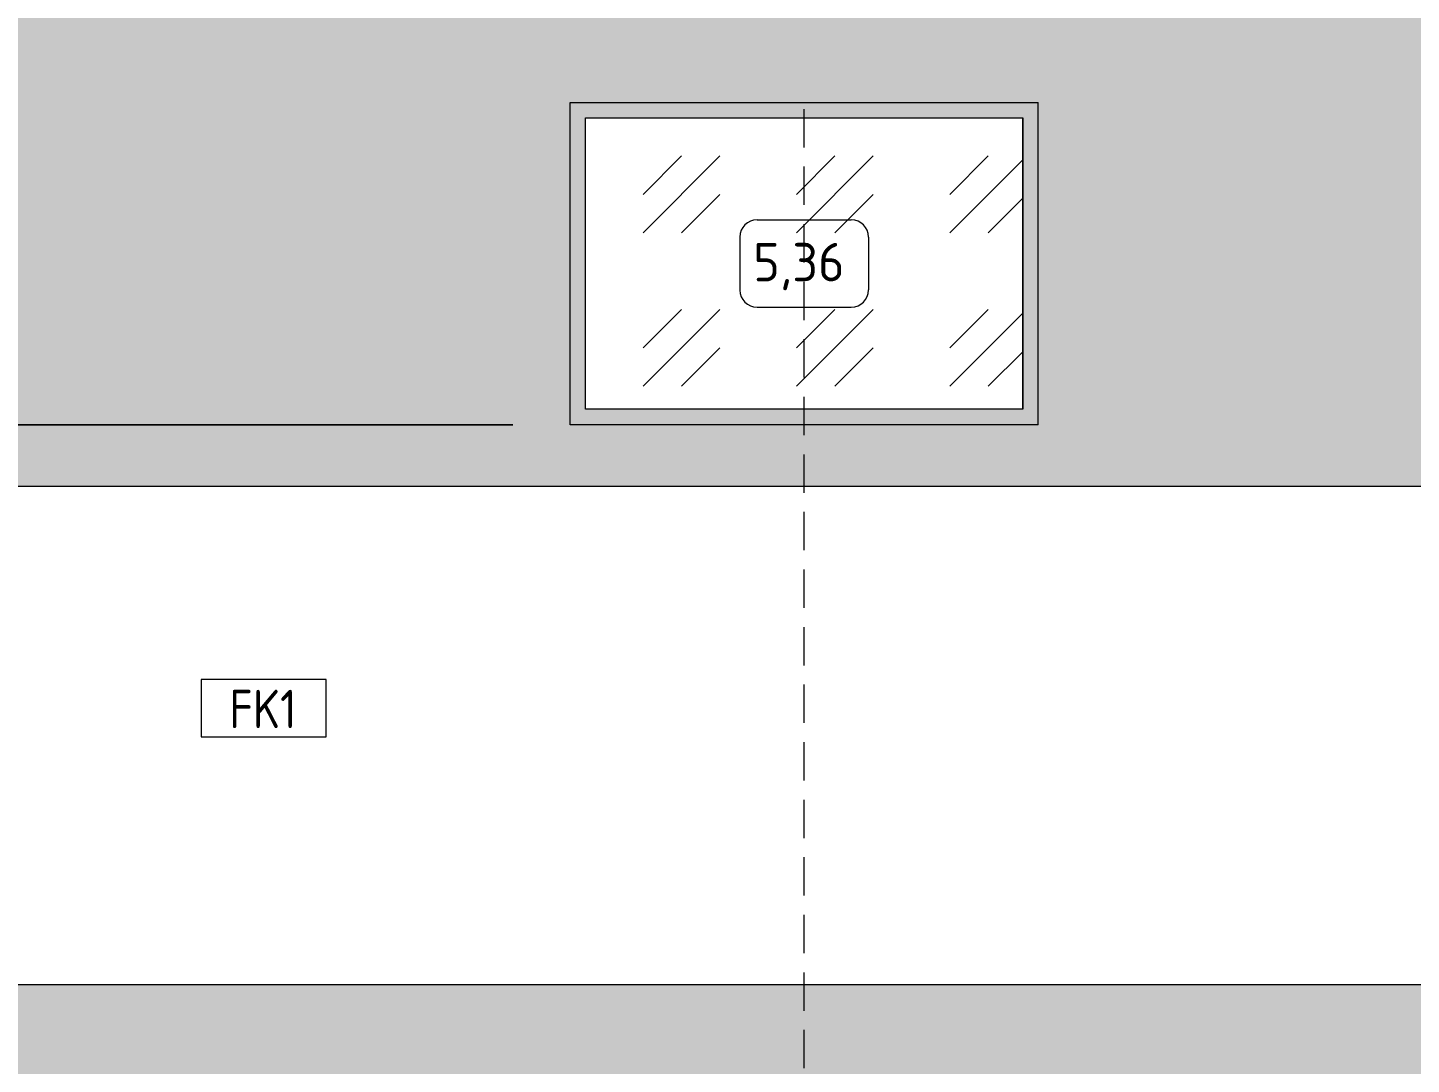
# Model space of a CAD drawing. Header units: millimetres. Extents: x 39486 to 115248, y -1987 to 27400.
# Drawn here: x 102562 to 104366, y 7566 to 8917 of the extents above; entities that cross this region are included whole.
import ezdxf

# ---------------------------------------------------------------- set-up
doc = ezdxf.new("R2010")
doc.units = ezdxf.units.MM
doc.linetypes.add('ADSK_Штрих_ш2 п1', pattern=[75, 50, -25])
for name, color, linetype, lineweight in [('A-ANNO-DIMS', 7, 'Continuous', 9), ('A-ANNO-DIMS-25', 7, 'Continuous', 9), ('A-FLOR', 7, 'Continuous', 9), ('A-WALL-IDEN', 7, 'Continuous', 9), ('A-WALL-PATT', 7, 'Continuous', 9), ('I-FURN', 7, 'Continuous', 9), ('I-FURN-IDEN', 7, 'Continuous', 9)]:
    doc.layers.add(name, color=color, linetype=linetype, lineweight=lineweight)
doc.layers.add('A-DETL-1', color=9, linetype='ADSK_Штрих_ш2 п1', lineweight=9, true_color=0x808080)
doc.layers.add('I-FURN-3', color=7, linetype='Continuous', lineweight=9, true_color=0xc0c0c0)
doc.layers.add('I-FURN-110', color=7, linetype='Continuous', lineweight=9, true_color=0x303030, transparency=0.7)
doc.styles.add('GOST Common_1', font='GOST_Common.ttf', dxfattribs={"width": 0.9, "height": 50})
doc.styles.add('GOST Common_2', font='GOST_Common.ttf', dxfattribs={"height": 50})
doc.styles.add('ISOCPEUR_1', font='isocpeur.ttf', dxfattribs={"width": 0.9, "height": 62.5})
doc.dimstyles.new('ISO-2_5_0_9К_БОЛЬШОЙ_1', dxfattribs={"dimscale": 304.8, "dimtxt": 62.248823, "dimasz": 0.123031, "dimexe": 0.098425, "dimexo": 0.246063, "dimgap": 0, "dimtad": 1, "dimdec": 0, "dimrnd": 10, "dimzin": 0, "dimdsep": 46, "dimtxsty": 'ISOCPEUR_1', "dimblk1": 'OBLIQUE', "dimblk2": 'OBLIQUE', "dimsah": 1, "dimcen": 0.09, "dimdle": 0.098425, "dimazin": 0, "dimtfac": 1, "dimtdec": 4, "dimtix": 1, "dimtmove": 0, "dimatfit": 3, "dimfxl": 1, "dimtvp": 1, "dimtolj": 1, "dimtzin": 0, "dimarcsym": 2})

# ---------------------------------------------------------------- blocks, each defined once
blk = doc.blocks.new('Зеркало обычное - 5_36-29793586-Развертка 2_19-2')
at = {"layer": 'I-FURN'}
h = blk.add_hatch(dxfattribs=at)
h.set_pattern_fill('FP_20', color=256, style=0, pattern_type=2)
h.set_pattern_definition([(45, (-18635.4, 4250), (-199.9995, 0), [141.421, -141.421]), (45, (-18585.4, 4250), (-199.9995, 0), [70.711, -212.132]), (45, (-18635.4, 4300), (-199.9995, 0), [70.711, -212.132])])
h.paths.add_polyline_path([(-19010, 8420), (-19010, 8800), (-19580, 8800), (-19580, 8420), (-19390, 8420)])
at = {"layer": 'I-FURN-110'}
h = blk.add_hatch(color=256, dxfattribs=at)
h.paths.add_polyline_path([(-19600, 8400), (-18990, 8400), (-18990, 8820), (-19600, 8820), (-19600, 8420)])
h.paths.add_polyline_path([(-19399.9, 8420), (-19580, 8420), (-19580, 8800), (-19010, 8800), (-19010, 8420), (-19390, 8420)])
at = {"layer": 'I-FURN-3'}
for p, q in [((-19600, 8820), (-18990, 8820)), ((-19600, 8400), (-19600, 8820)), ((-18990, 8400), (-18990, 8820)), ((-19580, 8800), (-19010, 8800)), ((-19580, 8420), (-19580, 8800)), ((-19580, 8800), (-19010, 8800)), ((-19580, 8420), (-19580, 8800)), ((-19010, 8420), (-19010, 8800)), ((-19010, 8800), (-19010, 8420)), ((-19010, 8420), (-19580, 8420)), ((-19010, 8420), (-19580, 8420)), ((-18990, 8400), (-19600, 8400))]:
    blk.add_line(p, q, dxfattribs=at)
blk = doc.blocks.new('DIMBLOCK110-Развертка 2_19-2')
at = {"layer": 'A-ANNO-DIMS-25'}
for p, q in [((101336.1, 4170), (101336.1, 8430)), ((103194.4, 8400), (101306.1, 8400)), ((101336.1, 8400), (103194.4, 8400)), ((101384.6, 4200), (101306.1, 4200)), ((101336.1, 4200), (101384.6, 4200))]:
    blk.add_line(p, q, dxfattribs=at)
at = {"layer": 'A-ANNO-DIMS-25', "lineweight": 20}
for p, q in [((101336.1, 8400), (101317.3, 8418.7)), ((101336.1, 8400), (101354.8, 8381.2)), ((101336.1, 4200), (101317.3, 4218.7)), ((101336.1, 4200), (101354.8, 4181.2))]:
    blk.add_line(p, q, dxfattribs=at)
at = {"layer": 'A-ANNO-DIMS-25', "color": 0, "insert": (101254.4, 6218), "char_height": 62.5, "width": 196.802, "attachment_point": 1, "rotation": 90, "line_spacing_factor": 1.149209, "style": 'ISOCPEUR_1'}
blk.add_mtext('4200', dxfattribs=at)
blk = doc.blocks.new('_Oblique')
at = {"color": 0, "linetype": 'ByBlock', "lineweight": -2}
blk.add_line((-0.5, -0.5), (0.5, 0.5), dxfattribs=at)
blk = doc.blocks.new('Марка_Мебель - В прямоуг_Balcon_Марка-25523697-Развертка 2_19-2')
at = {"layer": 'I-FURN-IDEN'}
for p, q in [((-19356.8, 6812.7), (-19234, 6812.7)), ((-19379.3, 6790.2), (-19379.3, 6721.1)), ((-19211.5, 6790.2), (-19211.5, 6721.3)), ((-19356.9, 6698.8), (-19234, 6698.8))]:
    blk.add_line(p, q, dxfattribs=at)
for centre, radius, start, end in [((-19356.8, 6790.2), 22.5, 90, 180), ((-19234, 6790.2), 22.5, 0, 90), ((-19356.9, 6721.1), 22.3, 180, 270), ((-19234, 6721.3), 22.5, 270, 0)]:
    blk.add_arc(centre, radius, start, end, dxfattribs=at)
blk = doc.blocks.new('М_стена_0001 - Типоразмер_без рамки-25382661-Развертка 2_19-2')
at = {"layer": 'A-WALL-IDEN'}
for p, q in [((-24818.1, 10036), (-24981.3, 10036)), ((-24981.3, 10036), (-24981.3, 9961)), ((-24818.1, 9961), (-24818.1, 10036)), ((-24981.3, 9961), (-24818.1, 9961))]:
    blk.add_line(p, q, dxfattribs=at)

msp = doc.modelspace()

# ---------------------------------------------------------------- hatches: boundary and pattern name
at = {"layer": 'A-WALL-PATT'}
h = msp.add_hatch(color=256, dxfattribs=at)
h.paths.add_polyline_path([(102532, 6600), (102974, 6600), (102974, 7311.3), (104174, 7311.3), (104174, 6600), (105548.4, 6600), (105548.4, 7670), (100190.4, 7670), (100190.4, 6600), (101594.5, 6600)])
h.paths.add_polyline_path([(103959.4, 8320), (105549.4, 8320), (105549.4, 11700), (100190.4, 11700), (100190.4, 8320), (103879.4, 8320)])
h.paths.add_polyline_path([(103859.4, 8400), (103269.4, 8400), (103269.4, 8820), (103879.4, 8820), (103879.4, 8400)])

# ---------------------------------------------------------------- linework, layer by layer
at = {"layer": 'A-DETL-1'}
msp.add_line((103574, 8811.3), (103574, 6411.3), dxfattribs=at)
at = {"layer": 'A-FLOR'}
for p, q in [((100190.4, 8320), (105549.4, 8320)), ((105548.4, 7670), (100190.4, 7670))]:
    msp.add_line(p, q, dxfattribs=at)

# ---------------------------------------------------------------- block references
at = {"layer": 'A-WALL-IDEN'}
msp.add_blockref('М_стена_0001 - Типоразмер_без рамки-25382661-Развертка 2_19-2', (127769.4, -1968), dxfattribs=at)
at = {"layer": 'I-FURN-3'}
msp.add_blockref('Зеркало обычное - 5_36-29793586-Развертка 2_19-2', (122869.4, 0), dxfattribs=at)
at = {"layer": 'I-FURN-IDEN'}
msp.add_blockref('Марка_Мебель - В прямоуг_Balcon_Марка-25523697-Развертка 2_19-2', (122869.8, 1854.3), dxfattribs=at)

# ---------------------------------------------------------------- texts
at = {"layer": 'A-WALL-IDEN', "insert": (102824.8, 8054.5), "char_height": 50, "width": 111.835, "attachment_point": 1, "style": 'GOST Common_1'}
msp.add_mtext('FK1', dxfattribs=at)
at = {"layer": 'I-FURN-IDEN', "insert": (103507.9, 8636.8), "char_height": 50, "width": 152.321, "attachment_point": 1, "style": 'GOST Common_2'}
msp.add_mtext('5,36', dxfattribs=at)

# ---------------------------------------------------------------- dimensions: what is measured, and where the dimension line sits
at = {"layer": 'A-ANNO-DIMS'}
dim = msp.add_linear_dim(base=(101336.1, 8400), p1=(101309.6, 4200), p2=(103269.4, 8400), angle=90, dimstyle='ISO-2_5_0_9К_БОЛЬШОЙ_1', override={"dimpost": '<>', "dimfxl": 4634.753767}, dxfattribs=at)
dim.commit()
dim.dimension.update_dxf_attribs({"geometry": 'DIMBLOCK110-Развертка 2_19-2', "text_midpoint": (101304.8, 6300)})

doc.saveas('drawing.dxf')
